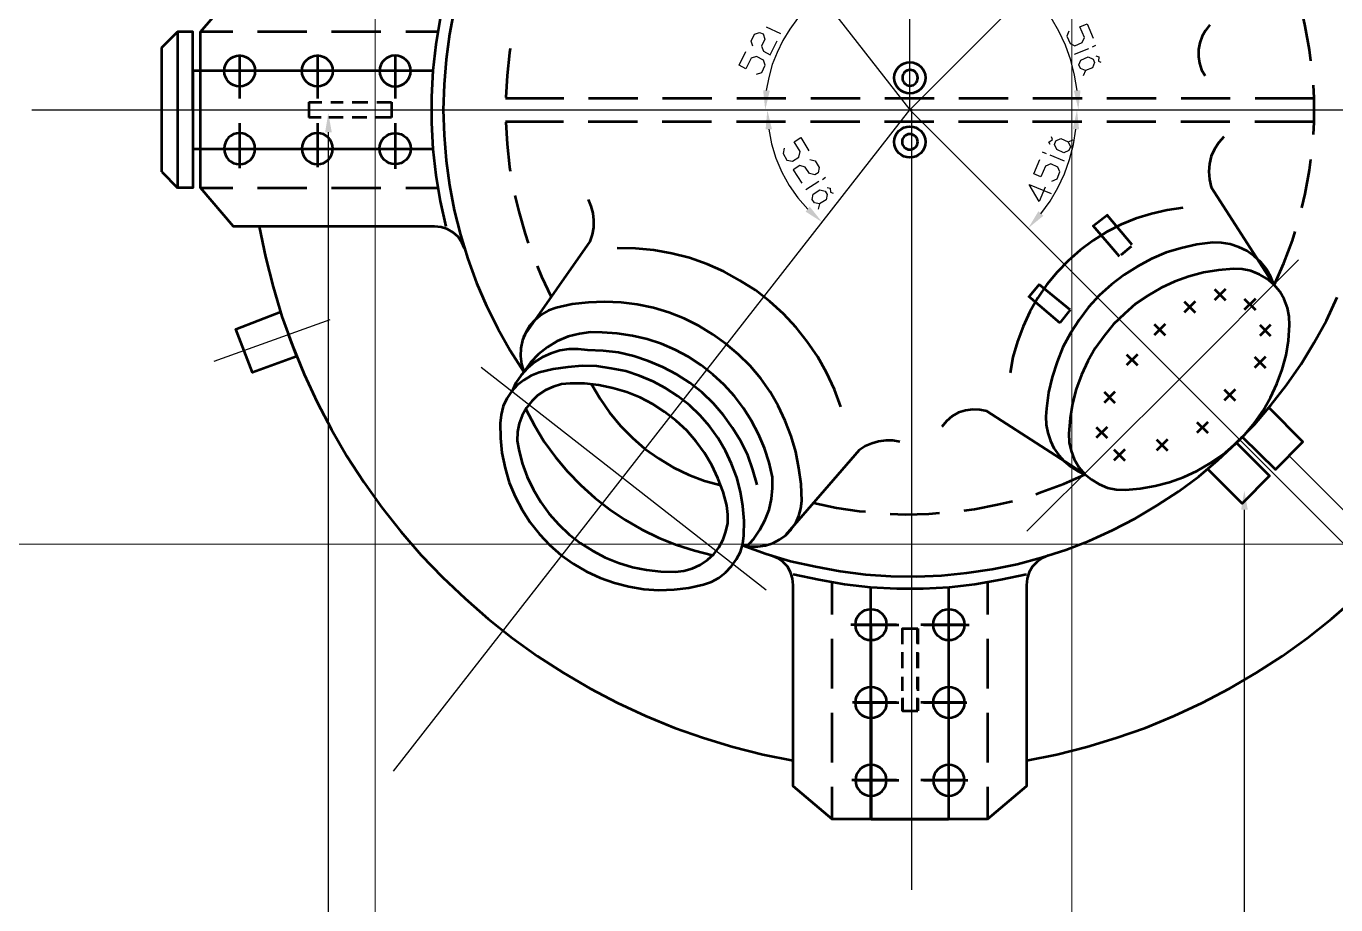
# Model space of a CAD drawing. Header units: millimetres. Extents: x 0 to 841, y 0 to 1189.
# Drawn here: x 126.1 to 284.2, y 75.4 to 181.4 of the extents above; entities that cross this region are included whole.
import ezdxf

# ---------------------------------------------------------------- set-up
doc = ezdxf.new("R2010")
doc.units = ezdxf.units.MM
doc.layers.add('C00-00-00', color=7, linetype='Continuous')
doc.layers.add('CBF-BF-BF', color=7, linetype='Continuous', true_color=0xbfbfbf)
doc.layers.add('CFF-00-00', color=1, linetype='Continuous', true_color=0xff0000)

msp = doc.modelspace()

# ---------------------------------------------------------------- hatches: boundary and pattern name
at = {"layer": 'C00-00-00'}
h = msp.add_hatch(color=256, dxfattribs=at)
h.dxf.hatch_style = 2
h.paths.add_polyline_path([(215.857667, 173.635106), (215.053333, 173.677439), (215.307333, 171.306772)])
h = msp.add_hatch(color=256, dxfattribs=at)
h.dxf.hatch_style = 2
h.paths.add_polyline_path([(253.365, 173.677439), (252.560667, 173.635106), (253.111, 171.306772)])
h = msp.add_hatch(color=256, dxfattribs=at)
h.dxf.hatch_style = 2
h.paths.add_polyline_path([(162.179, 168.597439), (162.56, 170.925772), (162.983333, 168.597439)])
h = msp.add_hatch(color=256, dxfattribs=at)
h.dxf.hatch_style = 2
h.paths.add_polyline_path([(215.349667, 168.936106), (216.111667, 168.978439), (215.561333, 171.306772)])
h = msp.add_hatch(color=256, dxfattribs=at)
h.dxf.hatch_style = 2
h.paths.add_polyline_path([(252.433667, 168.978439), (253.195667, 168.936106), (252.941667, 171.306772)])
h = msp.add_hatch(color=256, dxfattribs=at)
h.dxf.hatch_style = 2
h.paths.add_polyline_path([(220.683667, 159.622772), (220.175667, 159.030106), (222.165333, 157.760106)])
h = msp.add_hatch(color=256, dxfattribs=at)
h.dxf.hatch_style = 2
h.paths.add_polyline_path([(248.877667, 158.522106), (248.285, 159.072439), (247.057333, 157.040439)])
h = msp.add_hatch(color=256, dxfattribs=at)
h.dxf.hatch_style = 2
h.paths.add_polyline_path([(272.753667, 123.046772), (273.134667, 125.375106), (273.558, 123.046772)])

# ---------------------------------------------------------------- linework, layer by layer
at = {"layer": 'C00-00-00', "lineweight": 25}
for points in [[(164.380333, 258.850694), (198.077667, 215.670694), (232.748667, 171.305361)], [(170.434, 91.507028), (232.748667, 171.305361), (301.752, 240.308694)], [(220.260333, 183.497361), (219.202, 182.312028), (218.270667, 181.042028), (217.424, 179.687361), (216.746667, 178.248028), (216.154, 176.766361), (215.730667, 175.200028), (215.434333, 173.633694)], [(252.941667, 173.633694), (252.645333, 175.496361), (252.179667, 177.316694), (251.544667, 179.094694), (250.740333, 180.788028), (249.809, 182.396694), (248.708333, 183.920694)], [(213.825667, 179.010028), (213.614, 179.602694), (213.995, 180.449361), (214.63, 180.661028), (215.053333, 180.491694), (215.265, 179.856694), (214.841667, 179.010028), (215.095667, 178.375028), (215.9, 177.951694), (216.746667, 179.645028)], [(251.968, 180.788028), (251.714, 180.195361), (252.095, 179.306361), (252.687667, 179.052361), (253.576667, 179.433361), (253.830667, 180.026028), (253.280333, 181.338361), (254.169333, 181.677028), (254.889, 179.941361)], [(214.249, 175.623361), (214.884, 175.835028), (215.307333, 176.681694), (215.095667, 177.316694), (214.249, 177.740028), (213.614, 177.528361), (212.979, 176.258361), (212.174667, 176.681694), (212.979, 178.332694)], [(255.227667, 177.824694), (255.566333, 177.697694), (255.524, 177.189694), (255.820333, 177.062694)], [(253.957667, 176.046694), (253.703667, 175.411694)], [(126.788333, 171.305361), (348.869, 171.305361)], [(232.748667, 171.305361), (353.610333, 171.305361)], [(232.748667, 171.305361), (318.516, 85.580361)], [(162.56, 168.596028), (162.56, 58.021361), (233.595333, 58.021361)], [(215.730667, 168.977028), (216.069333, 167.199028), (216.577333, 165.463361), (217.297, 163.770028), (218.186, 162.161361), (219.244333, 160.679694), (220.429667, 159.325028)], [(217.593333, 166.691028), (217.466333, 166.056028), (217.932, 165.251694), (218.609333, 165.124694), (219.371333, 165.590361), (219.540667, 166.267694), (218.778667, 167.453028), (219.583, 167.961028), (220.556667, 166.352361)], [(248.581333, 158.774694), (249.682, 160.298694), (250.613333, 161.907361), (251.417667, 163.600694), (252.052667, 165.336361), (252.518333, 167.114361), (252.814667, 168.977028)], [(249.682, 167.114361), (249.555, 167.410694), (249.978333, 167.749361), (249.851333, 168.045694)], [(251.883333, 167.453028), (252.476, 167.707028)], [(220.683667, 165.336361), (221.318667, 165.167028), (221.826667, 164.362694), (221.699667, 163.727694), (221.276333, 163.473694), (220.641333, 163.643028), (220.133333, 164.405028), (219.498333, 164.574361), (218.694, 164.066361), (219.71, 162.457694)], [(249.893667, 162.711694), (250.528667, 162.965694), (250.867333, 163.812361), (250.613333, 164.405028), (249.766667, 164.786028), (249.131667, 164.532028), (248.581333, 163.219694), (247.734667, 163.600694), (248.454333, 165.336361)], [(222.800333, 161.949694), (223.139, 161.865028), (223.181333, 161.357028), (223.52, 161.272361)], [(249.089333, 161.992028), (248.369667, 160.256361), (247.184333, 162.288361), (249.809, 161.230028)], [(221.869, 159.960028), (221.699667, 159.325028)], [(279.696333, 153.229028), (265.303, 138.793361), (246.888, 120.463028)], [(162.729333, 145.990028), (148.759333, 140.952361)], [(181.017333, 140.275028), (215.434333, 113.393361)], [(278.553333, 129.564694), (303.699333, 104.418694)], [(273.134667, 123.045361), (273.134667, 58.106028), (309.964667, 58.106028)]]:
    msp.add_lwpolyline(points, dxfattribs=at)
at = {"layer": 'C00-00-00', "lineweight": 53}
for points in [[(186.182, 202.928361), (184.531, 200.346028), (183.007, 197.721361), (181.652333, 194.969694), (180.467, 192.175694), (179.408667, 189.297028), (178.519667, 186.376028), (177.757667, 183.412694), (177.207333, 180.449361), (176.784, 177.401361), (176.53, 174.353361), (176.445333, 171.305361), (176.53, 168.257361), (176.784, 165.209361), (177.207333, 162.203694), (177.757667, 159.198028), (178.519667, 156.234694), (179.408667, 153.313694), (180.467, 150.435028), (181.652333, 147.641028), (183.007, 144.931694), (184.531, 142.264694), (186.182, 139.682361)], [(186.182, 202.928361), (184.531, 200.346028), (183.007, 197.721361), (181.652333, 194.969694), (180.467, 192.175694), (179.408667, 189.297028), (178.519667, 186.376028), (177.757667, 183.412694), (177.207333, 180.449361), (176.784, 177.401361), (176.53, 174.353361), (176.445333, 171.305361), (176.53, 168.257361), (176.784, 165.209361), (177.207333, 162.203694), (177.757667, 159.198028), (178.519667, 156.234694), (179.408667, 153.313694), (180.467, 150.435028), (181.652333, 147.641028), (183.007, 144.931694), (184.531, 142.264694), (186.182, 139.682361)], [(178.985333, 154.583694), (178.689, 155.303361), (178.223333, 155.980694), (177.630667, 156.488694), (176.953333, 156.912028), (176.191333, 157.166028), (175.387, 157.250694), (151.13, 157.250694), (147.150667, 161.907361), (147.150667, 180.703361), (151.13, 185.402361)], [(176.741667, 185.402361), (176.064333, 182.312028), (175.556333, 179.179361), (175.175333, 176.046694), (175.006, 172.871694), (175.006, 169.739028), (175.175333, 166.564028), (175.556333, 163.431361), (176.064333, 160.298694), (176.741667, 157.250694)], [(281.178, 177.232028), (281.008667, 178.544361), (280.500667, 181.423028), (280.119667, 183.116361)], [(146.219333, 171.305361), (146.219333, 180.703361), (144.356667, 180.703361), (144.356667, 161.907361)], [(146.219333, 180.703361), (144.356667, 180.703361), (144.356667, 178.840694)], [(151.045333, 180.703361), (147.150667, 180.703361)], [(268.986, 181.550028), (268.435667, 180.872694), (268.054667, 180.195361), (267.758333, 179.391028), (267.589, 178.586694), (267.589, 177.740028), (267.716, 176.935694), (267.97, 176.131361), (268.393333, 175.411694)], [(142.451667, 163.812361), (142.451667, 178.840694)], [(184.531, 178.713694), (184.446333, 178.205694), (184.15, 175.454028), (183.980667, 172.787028)], [(161.247667, 177.994028), (161.247667, 172.660028)], [(147.150667, 176.004361), (146.219333, 176.004361), (146.219333, 166.606361), (147.150667, 166.606361)], [(281.474333, 168.342028), (281.559, 169.823694), (281.559, 172.744694), (281.474333, 174.268694)], [(274.447, 172.702361), (281.474333, 172.702361)], [(183.980667, 169.823694), (184.15, 167.156694), (184.446333, 164.447361), (184.531, 163.897028)], [(274.404667, 169.908361), (281.389667, 169.908361)], [(270.679333, 168.045694), (270.044333, 167.368361), (269.536333, 166.564028), (269.155333, 165.717361), (268.943667, 164.786028), (268.859, 163.854694), (268.943667, 162.923361), (269.155333, 161.992028)], [(146.219333, 166.606361), (146.219333, 161.907361), (144.356667, 161.907361)], [(280.077333, 159.494361), (280.500667, 161.187694), (281.008667, 164.024028), (281.178, 165.336361)], [(171.915667, 161.907361), (175.768, 161.907361)], [(185.081333, 160.976028), (185.547, 159.028694), (186.309, 156.361694), (186.69, 155.218694)], [(186.139667, 143.915694), (194.183, 155.430361), (194.437, 156.277028), (194.606333, 157.123694), (194.606333, 158.012694), (194.521667, 158.859361), (194.31, 159.706028), (193.971333, 160.510361)], [(265.726333, 159.494361), (263.821333, 159.198028), (261.916333, 158.774694), (260.053667, 158.182028), (258.275667, 157.462361), (256.54, 156.573361), (254.889, 155.557361), (253.322667, 154.372028), (251.883333, 153.102028), (250.528667, 151.705028), (249.301, 150.223361), (248.200333, 148.614694), (247.226667, 146.921361), (246.422333, 145.185694), (245.745, 143.365361), (245.194667, 141.460361), (244.856, 139.555361)], [(258.064, 153.610028), (254.889, 157.293028), (256.667, 158.690028)], [(154.220333, 157.250694), (154.982333, 153.567694), (155.913667, 149.969361), (156.972, 146.371028), (158.242, 142.857361), (159.639, 139.428361), (161.205333, 136.041694), (162.941, 132.739694), (164.803667, 129.522361), (166.835667, 126.389694), (169.037, 123.341694), (171.323, 120.420694), (173.778333, 117.584361), (176.360667, 114.917361), (179.07, 112.335028), (181.864, 109.879694), (184.785, 107.551361), (187.833, 105.392361), (190.965667, 103.360361), (194.183, 101.497694), (197.485, 99.762028), (200.871667, 98.195694), (204.343, 96.756361), (207.856667, 95.528694), (211.412667, 94.428028), (215.011, 93.539028), (218.694, 92.777028)], [(276.733, 150.138694), (277.918333, 152.805694), (278.934333, 155.557361), (279.273, 156.615694)], [(269.324667, 155.303361), (267.419667, 155.049361), (265.514667, 154.626028), (263.694333, 154.075694), (261.916333, 153.313694), (260.223, 152.424694), (258.614333, 151.408694), (257.090333, 150.223361), (255.651, 148.953361), (254.338667, 147.514028), (253.195667, 145.990028), (252.137333, 144.381361), (251.248333, 142.688028), (250.528667, 140.910028), (249.936, 139.047361), (249.512667, 137.184694), (249.258667, 135.279694)], [(276.733, 150.138694), (276.352, 151.154694), (275.801667, 152.086028), (275.124333, 152.932694), (274.32, 153.652361), (273.431, 154.287361), (272.457333, 154.753028), (271.441333, 155.091694), (270.383, 155.261028), (269.324667, 155.303361)], [(224.451333, 135.491361), (223.647, 137.565694), (222.715667, 139.597694), (221.657333, 141.502694), (220.387333, 143.365361), (219.032667, 145.058694), (217.508667, 146.709694), (215.857667, 148.191361), (214.122, 149.546028), (212.259333, 150.731361), (210.312, 151.789694), (208.28, 152.678694), (206.163333, 153.440694), (204.046667, 153.991028), (201.845333, 154.372028), (199.644, 154.583694), (197.442667, 154.626028)], [(187.790667, 152.467028), (188.298667, 151.197028), (189.484, 148.741694)], [(271.822333, 152.128361), (270.002, 151.959028), (268.224, 151.662694), (266.446, 151.197028), (264.752667, 150.604361), (263.101667, 149.842361), (261.535333, 148.911028), (260.011333, 147.895028), (258.656667, 146.709694), (257.344333, 145.439694), (256.201333, 144.042694), (255.143, 142.561028), (254.254, 140.994694), (253.492, 139.343694), (252.857, 137.608028), (252.391333, 135.872361), (252.095, 134.094361), (251.968, 132.274028)], [(258.783667, 125.458361), (260.561667, 125.627694), (262.382, 125.924028), (264.117667, 126.389694), (265.811, 126.982361), (267.462, 127.744361), (269.028333, 128.675694), (270.552333, 129.691694), (271.907, 130.877028), (273.219333, 132.147028), (274.362333, 133.544028), (275.420667, 135.025694), (276.309667, 136.592028), (277.071667, 138.243028), (277.706667, 139.978694), (278.172333, 141.714361), (278.468667, 143.492361), (278.595667, 145.312694), (278.553333, 146.371028), (278.341667, 147.429361), (277.960667, 148.445361), (277.410333, 149.376694), (276.690667, 150.223361), (275.886333, 150.900694), (274.955, 151.451028), (273.939, 151.874361), (272.880667, 152.086028), (271.822333, 152.128361)], [(212.513333, 118.769694), (215.434333, 117.753694), (218.355333, 116.864694), (221.361, 116.187361), (224.366667, 115.637028), (227.414667, 115.256028), (230.462667, 115.044361), (233.553, 115.002028), (236.601, 115.129028), (239.649, 115.425361), (242.697, 115.891028), (245.702667, 116.483694), (248.666, 117.288028), (251.587, 118.219361), (254.423333, 119.320028), (257.217333, 120.590028), (259.969, 121.987028), (262.593667, 123.553361), (265.176, 125.246694), (267.631333, 127.067028), (269.959667, 129.056694), (272.203333, 131.131028), (274.362333, 133.332361), (276.352, 135.660694), (278.214667, 138.073694), (279.992667, 140.613694), (281.559, 143.238361), (283.040667, 145.905361), (284.353, 148.699361)], [(212.513333, 118.769694), (215.434333, 117.753694), (218.355333, 116.864694), (221.361, 116.187361), (224.366667, 115.637028), (227.414667, 115.256028), (230.462667, 115.044361), (233.553, 115.002028), (236.601, 115.129028), (239.649, 115.425361), (242.697, 115.891028), (245.702667, 116.483694), (248.666, 117.288028), (251.587, 118.219361), (254.423333, 119.320028), (257.217333, 120.590028), (259.969, 121.987028), (262.593667, 123.553361), (265.176, 125.246694), (267.631333, 127.067028), (269.959667, 129.056694), (272.203333, 131.131028), (274.362333, 133.332361), (276.352, 135.660694), (278.214667, 138.073694), (279.992667, 140.613694), (281.559, 143.238361), (283.040667, 145.905361), (284.353, 148.699361)], [(190.076667, 147.429361), (189.145333, 147.090694), (188.298667, 146.625028), (187.536667, 145.990028), (186.901667, 145.270361), (186.393667, 144.423694), (186.012667, 143.534694), (185.801, 142.561028), (185.758667, 141.587361), (185.885667, 140.613694), (186.182, 139.682361)], [(219.71, 124.146028), (219.625333, 126.135694), (219.371333, 128.083028), (218.990333, 130.030361), (218.44, 131.935361), (217.720333, 133.798028), (216.873667, 135.576028), (215.9, 137.269361), (214.757, 138.878028), (213.487, 140.402028), (212.09, 141.799028), (210.566, 143.069028), (208.999667, 144.212028), (207.306333, 145.228028), (205.528333, 146.117028), (203.665667, 146.836694), (201.803, 147.429361), (199.855667, 147.810361), (197.908333, 148.064361), (195.918667, 148.149028), (193.971333, 148.064361), (191.981667, 147.852694), (190.076667, 147.429361)], [(157.734, 144.212028), (158.707667, 141.545028), (153.416, 139.597694), (151.384, 144.847028), (156.802667, 146.921361)], [(195.622333, 144.423694), (194.225333, 144.466028), (192.870667, 144.296694), (191.516, 143.958028), (190.203667, 143.407694), (189.018333, 142.688028), (187.917667, 141.841361), (186.986333, 140.825361), (186.182, 139.682361)], [(216.196333, 126.982361), (215.773, 128.760361), (215.222667, 130.496028), (214.503, 132.189361), (213.656333, 133.798028), (212.682667, 135.322028), (211.582, 136.761361), (210.354333, 138.116028), (208.999667, 139.386028), (207.560333, 140.486694), (206.036333, 141.502694), (204.427667, 142.349361), (202.776667, 143.069028), (201.041, 143.619361), (199.263, 144.042694), (197.442667, 144.339028), (195.622333, 144.423694)], [(193.844333, 142.307028), (192.743667, 142.434028), (191.600667, 142.434028), (190.5, 142.264694), (189.441667, 141.926028), (188.425667, 141.460361), (187.452, 140.867694), (186.605333, 140.148028), (185.843333, 139.301361), (185.208333, 138.370028), (184.742667, 137.354028)], [(214.333667, 126.051028), (213.825667, 127.871361), (213.190667, 129.649361), (212.344, 131.342694), (211.370333, 132.951361), (210.269667, 134.475361), (209.042, 135.872361), (207.687333, 137.184694), (206.205667, 138.370028), (204.639333, 139.386028), (202.946, 140.275028), (201.210333, 140.994694), (199.432333, 141.587361), (197.612, 142.010694), (195.749333, 142.222361), (193.844333, 142.307028)], [(188.002333, 139.597694), (187.028667, 139.216694), (186.182, 138.708694), (185.377667, 138.073694), (184.658, 137.311694), (184.107667, 136.465028), (183.684333, 135.533694), (183.430333, 134.517694), (183.303333, 133.501694)], [(212.725, 119.955028), (212.767333, 121.733028), (212.598, 123.468694), (212.301667, 125.204361), (211.878333, 126.940028), (211.243333, 128.591028), (210.523667, 130.157361), (209.634667, 131.681361), (208.576333, 133.120694), (207.433333, 134.433028), (206.163333, 135.660694), (204.766333, 136.761361), (203.284667, 137.735028), (201.760667, 138.539361), (200.109667, 139.216694), (198.458667, 139.767028), (196.723, 140.105694), (194.987333, 140.359694), (193.209333, 140.402028), (191.473667, 140.275028), (189.695667, 140.021028), (188.002333, 139.597694)], [(210.650667, 123.553361), (210.227333, 125.204361), (209.592333, 126.855361), (208.872667, 128.421694), (207.983667, 129.903361), (206.967667, 131.300361), (205.824667, 132.612694), (204.554667, 133.798028), (203.157667, 134.856361), (201.718333, 135.787694), (200.194333, 136.592028), (198.585667, 137.227028), (196.892333, 137.735028), (195.199, 138.073694), (193.505667, 138.285361), (191.77, 138.285361), (190.711667, 138.200694), (189.695667, 137.904361), (188.764333, 137.481028), (187.875333, 136.888361), (187.113333, 136.168694), (186.478333, 135.364361), (185.970333, 134.433028), (185.589333, 133.459361), (185.42, 132.443361), (185.377667, 131.385028), (185.547, 130.326694)], [(194.352333, 138.200694), (195.368333, 136.422694), (196.511333, 134.771694), (197.823667, 133.163028), (199.263, 131.723694), (200.787, 130.411361), (202.480333, 129.226028), (204.216, 128.167694), (206.078667, 127.278694), (207.983667, 126.559028), (209.931, 126.008694)], [(186.393667, 135.195028), (187.452, 133.205361), (188.637333, 131.258028), (189.992, 129.395361), (191.431333, 127.659694), (193.04, 126.008694), (194.733333, 124.484694), (196.553667, 123.087694), (198.416333, 121.817694), (200.406, 120.674694), (202.480333, 119.658694), (204.597, 118.812028), (206.756, 118.134694), (208.957333, 117.584361)], [(242.062, 134.941028), (241.215333, 135.110361), (240.326333, 135.152694), (239.479667, 135.025694), (238.633, 134.771694), (237.871, 134.348361), (237.193667, 133.755694), (236.643333, 133.078361)], [(249.258667, 135.279694), (249.174, 134.306028), (249.216333, 133.290028), (249.428, 132.316361), (249.724333, 131.385028), (250.147667, 130.496028), (250.740333, 129.649361), (251.375333, 128.929694), (252.137333, 128.252361), (252.984, 127.744361), (253.873, 127.321028)], [(272.584333, 131.512028), (272.880667, 131.850694), (276.902333, 127.913694), (280.204333, 131.258028), (276.140333, 135.364361)], [(183.303333, 133.501694), (183.345667, 131.681361), (183.515, 129.903361), (183.896, 128.083028), (184.404, 126.347361), (185.123667, 124.654028), (185.970333, 123.045361), (186.944, 121.521361), (188.044667, 120.124361), (189.314667, 118.769694), (190.669333, 117.584361), (192.151, 116.526028), (193.717333, 115.594694), (195.368333, 114.832694), (197.104, 114.240028), (198.839667, 113.774361), (200.66, 113.478028), (202.480333, 113.351028), (204.300667, 113.435694), (206.078667, 113.647361), (207.856667, 114.028361)], [(231.563333, 131.258028), (230.716667, 131.427361), (229.87, 131.427361), (228.981, 131.300361), (228.176667, 131.046361), (227.372333, 130.707694), (226.652667, 130.242028), (217.762667, 119.997361)], [(251.968, 132.274028), (252.010333, 131.173361), (252.222, 130.157361), (252.603, 129.141361), (253.153333, 128.210028), (253.873, 127.363361), (254.677333, 126.686028), (255.608667, 126.135694), (256.624667, 125.712361), (257.683, 125.500694), (258.783667, 125.458361)], [(272.542, 131.427361), (272.203333, 131.131028), (276.182667, 127.151694), (272.880667, 123.807361), (268.732, 127.956028)], [(272.923, 131.808361), (272.584333, 131.512028)], [(185.547, 130.326694), (185.970333, 128.675694), (186.563, 127.024694), (187.325, 125.458361), (188.214, 123.976694), (189.23, 122.579694), (190.373, 121.267361), (191.643, 120.082028), (192.997667, 119.023694), (194.479333, 118.092361), (196.003333, 117.288028), (197.612, 116.653028), (199.263, 116.145028), (200.956333, 115.806361), (202.692, 115.594694), (204.427667, 115.552361), (205.486, 115.679361), (206.502, 115.975694), (207.433333, 116.399028), (208.322333, 116.991694), (209.084333, 117.711361), (209.719333, 118.515694), (210.227333, 119.447028), (210.566, 120.420694), (210.777667, 121.436694), (210.777667, 122.495028), (210.650667, 123.553361)], [(213.021333, 118.558028), (213.910333, 119.531694), (214.672333, 120.632361), (215.307333, 121.817694), (215.773, 123.045361), (216.069333, 124.357694), (216.196333, 125.670028), (216.196333, 126.982361)], [(247.988667, 124.950361), (248.708333, 125.204361), (251.333, 126.178028), (253.873, 127.321028)], [(212.555667, 118.769694), (213.444667, 118.600361), (214.418333, 118.600361), (215.349667, 118.727361), (216.238667, 119.023694), (217.043, 119.447028), (217.805, 119.997361), (218.44, 120.674694), (218.990333, 121.479028), (219.371333, 122.325694), (219.583, 123.214694), (219.71, 124.146028)], [(221.149333, 123.892028), (223.901, 123.299361), (226.652667, 122.876028), (227.414667, 122.833694)], [(239.310333, 122.960694), (240.580333, 123.130028), (243.332, 123.680361), (245.152333, 124.103694)], [(230.378, 122.579694), (232.240667, 122.495028), (235.034667, 122.579694), (236.347, 122.664361)], [(207.856667, 114.028361), (208.830333, 114.367028), (209.719333, 114.832694), (210.523667, 115.467694), (211.243333, 116.229694), (211.836, 117.076361), (212.301667, 117.965361), (212.598, 118.939028), (212.725, 119.955028)], [(218.694, 113.943694), (218.609333, 114.748028), (218.355333, 115.510028), (217.974333, 116.187361), (217.424, 116.780028), (216.789, 117.203361), (216.027, 117.542028)], [(249.470333, 117.542028), (248.750667, 117.203361), (248.115667, 116.780028), (247.565333, 116.187361), (247.184333, 115.510028), (246.930333, 114.748028), (246.845667, 113.943694)], [(218.694, 115.298361), (221.784333, 114.621028), (224.874667, 114.070694), (228.007333, 113.732028), (231.182333, 113.562694), (234.357333, 113.562694), (237.49, 113.732028), (240.622667, 114.070694), (243.755333, 114.621028), (246.845667, 115.298361)], [(218.694, 89.686694), (218.694, 113.943694)], [(223.393, 110.430028), (223.393, 114.324694)], [(246.845667, 92.777028), (250.486333, 93.539028), (254.127, 94.428028), (257.683, 95.528694), (261.196667, 96.756361), (264.668, 98.195694), (268.054667, 99.762028), (271.356667, 101.497694), (274.574, 103.360361), (277.706667, 105.392361), (280.712333, 107.551361), (283.675667, 109.879694), (286.469667, 112.335028)], [(231.859667, 106.916361), (231.859667, 108.736694), (232.875667, 108.736694)], [(228.092, 99.804361), (228.092, 90.406361), (228.092, 85.707361), (237.447667, 85.707361)], [(231.859667, 100.354694), (231.859667, 98.788361), (233.722333, 98.788361)], [(239.479667, 99.804361), (234.103333, 99.804361)], [(242.146667, 85.707361), (223.393, 85.707361), (218.694, 89.686694), (223.393, 85.707361)], [(242.146667, 89.602028), (242.146667, 85.707361)]]:
    msp.add_lwpolyline(points, dxfattribs=at)
at = {"layer": 'C00-00-00', "lineweight": 25}
for points in [[(253.365, 176.300694), (253.153333, 176.724028), (253.407333, 177.316694), (254.296333, 177.697694), (254.889, 177.443694), (255.058333, 177.020361), (254.804333, 176.385361), (253.957667, 176.046694)], [(252.137333, 166.860361), (251.968, 166.394694), (251.333, 166.140694), (250.486333, 166.521694), (250.232333, 167.114361), (250.401667, 167.580028), (250.994333, 167.834028), (251.883333, 167.453028)], [(221.234, 160.087028), (220.98, 160.510361), (221.107, 161.145361), (221.911333, 161.653361), (222.546333, 161.484028), (222.800333, 161.103028), (222.673333, 160.468028), (221.869, 159.960028)]]:
    msp.add_lwpolyline(points, close=True, dxfattribs=at)
at = {"layer": 'C00-00-00', "lineweight": 53}
msp.add_lwpolyline([(242.146667, 85.707361), (246.845667, 89.686694)], close=True, dxfattribs=at)
for centre, radius in [((151.849667, 176.004361), 1.862667), ((161.247667, 176.004361), 1.862667), ((232.769833, 175.178861), 1.883833), ((232.769833, 167.431861), 1.883833), ((170.6245, 166.627528), 1.883833), ((228.070833, 109.181194), 1.883833), ((228.070833, 109.181194), 1.883833), ((237.468833, 109.181194), 1.883833), ((237.468833, 109.181194), 1.883833), ((228.070833, 99.783194), 1.883833), ((228.070833, 99.783194), 1.883833), ((237.468833, 99.783194), 1.883833), ((237.468833, 99.783194), 1.883833)]:
    msp.add_circle(centre, radius, dxfattribs=at)
for centre, major_axis, ratio in [((170.6245, 176.004361), (1.883833, 0), 0.988764), ((232.791, 175.178861), (0, 0.9525), 0.977778), ((151.849667, 166.627528), (0, 1.883833), 0.988764), ((161.247667, 166.627528), (0, 1.883833), 0.988764), ((232.769833, 167.453028), (0.9525, 0), 0.977778), ((228.070833, 90.406361), (1.883833, 0), 0.988764), ((228.070833, 90.406361), (1.883833, 0), 0.988764), ((237.468833, 90.406361), (1.883833, 0), 0.988764), ((237.468833, 90.406361), (1.883833, 0), 0.988764)]:
    msp.add_ellipse(centre, major_axis=major_axis, ratio=ratio, start_param=0, end_param=6.283185, dxfattribs=at)
at = {"layer": 'C00-00-00', "lineweight": 25}
for points in [[(232.748667, 171.305361), (232.748667, 171.305361), (232.748667, 273.540361), (232.748667, 273.540361)], [(217.17, 180.491694), (217.17, 180.491694), (215.476667, 181.296028), (215.476667, 181.296028)], [(252.645333, 178.036361), (252.645333, 178.036361), (254.381, 178.713694), (254.381, 178.713694)], [(254.804333, 178.925361), (254.804333, 178.925361), (255.227667, 179.094694), (255.227667, 179.094694)], [(232.960333, 171.390028), (232.960333, 171.390028), (232.960333, 77.198361), (232.960333, 77.198361)], [(249.258667, 166.013694), (249.258667, 166.013694), (248.793, 166.183028), (248.793, 166.183028)], [(251.417667, 165.124694), (251.417667, 165.124694), (249.682, 165.844361), (249.682, 165.844361)], [(222.207667, 162.923361), (222.207667, 162.923361), (222.588667, 163.177361), (222.588667, 163.177361)], [(220.218, 161.695694), (220.218, 161.695694), (221.784333, 162.711694), (221.784333, 162.711694)]]:
    msp.add_open_spline(points, degree=3, dxfattribs=at)
at = {"layer": 'C00-00-00', "lineweight": 53}
for points in [[(142.451667, 178.840694), (142.451667, 178.840694), (144.356667, 180.703361), (144.356667, 180.703361)], [(159.977667, 180.703361), (159.977667, 180.703361), (154.008667, 180.703361), (154.008667, 180.703361)], [(168.91, 180.703361), (168.91, 180.703361), (162.941, 180.703361), (162.941, 180.703361)], [(175.768, 180.703361), (175.768, 180.703361), (171.915667, 180.703361), (171.915667, 180.703361)], [(151.849667, 177.994028), (151.849667, 177.994028), (151.849667, 172.660028), (151.849667, 172.660028)], [(170.645667, 177.994028), (170.645667, 177.994028), (170.645667, 172.660028), (170.645667, 172.660028)], [(175.175333, 176.004361), (175.175333, 176.004361), (147.150667, 176.004361), (147.150667, 176.004361)], [(183.938333, 172.702361), (183.938333, 172.702361), (191.008, 172.702361), (191.008, 172.702361)], [(193.971333, 172.702361), (193.971333, 172.702361), (199.940333, 172.702361), (199.940333, 172.702361)], [(202.903667, 172.702361), (202.903667, 172.702361), (208.872667, 172.702361), (208.872667, 172.702361)], [(211.878333, 172.702361), (211.878333, 172.702361), (217.805, 172.702361), (217.805, 172.702361)], [(220.810667, 172.702361), (220.810667, 172.702361), (226.779667, 172.702361), (226.779667, 172.702361)], [(229.743, 172.702361), (229.743, 172.702361), (235.712, 172.702361), (235.712, 172.702361)], [(238.675333, 172.702361), (238.675333, 172.702361), (244.644333, 172.702361), (244.644333, 172.702361)], [(247.607667, 172.702361), (247.607667, 172.702361), (253.576667, 172.702361), (253.576667, 172.702361)], [(256.54, 172.702361), (256.54, 172.702361), (262.509, 172.702361), (262.509, 172.702361)], [(265.514667, 172.702361), (265.514667, 172.702361), (271.441333, 172.702361), (271.441333, 172.702361)], [(160.231667, 172.236694), (160.231667, 172.236694), (161.798, 172.236694), (161.798, 172.236694)], [(160.231667, 172.236694), (160.231667, 172.236694), (160.231667, 170.374028), (160.231667, 170.374028)], [(162.856333, 172.236694), (162.856333, 172.236694), (164.338, 172.236694), (164.338, 172.236694)], [(165.438667, 172.236694), (165.438667, 172.236694), (167.343667, 172.236694), (167.343667, 172.236694)], [(168.402, 172.236694), (168.402, 172.236694), (170.18, 172.236694), (170.18, 172.236694)], [(170.18, 172.236694), (170.18, 172.236694), (170.18, 170.374028), (170.18, 170.374028)], [(151.849667, 169.696694), (151.849667, 169.696694), (151.849667, 164.278028), (151.849667, 164.278028)], [(161.713333, 170.374028), (161.713333, 170.374028), (160.231667, 170.374028), (160.231667, 170.374028)], [(161.247667, 169.696694), (161.247667, 169.696694), (161.247667, 164.405028), (161.247667, 164.405028)], [(164.338, 170.374028), (164.338, 170.374028), (162.644667, 170.374028), (162.644667, 170.374028)], [(167.216667, 170.374028), (167.216667, 170.374028), (165.438667, 170.374028), (165.438667, 170.374028)], [(170.18, 170.374028), (170.18, 170.374028), (168.275, 170.374028), (168.275, 170.374028)], [(170.645667, 169.696694), (170.645667, 169.696694), (170.645667, 164.193361), (170.645667, 164.193361)], [(183.938333, 169.908361), (183.938333, 169.908361), (190.965667, 169.908361), (190.965667, 169.908361)], [(193.929, 169.908361), (193.929, 169.908361), (199.898, 169.908361), (199.898, 169.908361)], [(202.861333, 169.908361), (202.861333, 169.908361), (208.830333, 169.908361), (208.830333, 169.908361)], [(211.836, 169.908361), (211.836, 169.908361), (217.762667, 169.908361), (217.762667, 169.908361)], [(220.768333, 169.908361), (220.768333, 169.908361), (226.737333, 169.908361), (226.737333, 169.908361)], [(229.700667, 169.908361), (229.700667, 169.908361), (235.669667, 169.908361), (235.669667, 169.908361)], [(238.633, 169.908361), (238.633, 169.908361), (244.602, 169.908361), (244.602, 169.908361)], [(247.565333, 169.908361), (247.565333, 169.908361), (253.534333, 169.908361), (253.534333, 169.908361)], [(256.54, 169.908361), (256.54, 169.908361), (262.466667, 169.908361), (262.466667, 169.908361)], [(265.472333, 169.908361), (265.472333, 169.908361), (271.399, 169.908361), (271.399, 169.908361)], [(147.150667, 166.606361), (147.150667, 166.606361), (175.175333, 166.606361), (175.175333, 166.606361)], [(142.451667, 163.812361), (142.451667, 163.812361), (144.356667, 161.907361), (144.356667, 161.907361)], [(147.150667, 161.907361), (147.150667, 161.907361), (151.045333, 161.907361), (151.045333, 161.907361)], [(154.008667, 161.907361), (154.008667, 161.907361), (159.977667, 161.907361), (159.977667, 161.907361)], [(162.941, 161.907361), (162.941, 161.907361), (168.91, 161.907361), (168.91, 161.907361)], [(276.733, 150.138694), (276.733, 150.138694), (269.155333, 161.992028), (269.155333, 161.992028)], [(259.588, 155.007028), (259.588, 155.007028), (256.582333, 158.605361), (256.582333, 158.605361)], [(259.461, 154.837694), (259.461, 154.837694), (258.233333, 153.779361), (258.233333, 153.779361)], [(248.369667, 150.223361), (248.369667, 150.223361), (247.184333, 148.784028), (247.184333, 148.784028)], [(252.095, 147.175361), (252.095, 147.175361), (248.369667, 150.223361), (248.369667, 150.223361)], [(247.057333, 148.868694), (247.057333, 148.868694), (250.867333, 145.609028), (250.867333, 145.609028)], [(270.848667, 149.673028), (270.848667, 149.673028), (269.536333, 148.360694), (269.536333, 148.360694)], [(269.536333, 149.673028), (269.536333, 149.673028), (270.848667, 148.360694), (270.848667, 148.360694)], [(252.095, 147.175361), (252.095, 147.175361), (250.867333, 145.609028), (250.867333, 145.609028)], [(267.208, 148.191361), (267.208, 148.191361), (265.895667, 146.836694), (265.895667, 146.836694)], [(265.895667, 148.191361), (265.895667, 148.191361), (267.208, 146.836694), (267.208, 146.836694)], [(274.489333, 148.487694), (274.489333, 148.487694), (273.134667, 147.175361), (273.134667, 147.175361)], [(273.134667, 148.487694), (273.134667, 148.487694), (274.489333, 147.175361), (274.489333, 147.175361)], [(263.567333, 145.439694), (263.567333, 145.439694), (262.255, 144.127361), (262.255, 144.127361)], [(262.255, 145.439694), (262.255, 145.439694), (263.567333, 144.127361), (263.567333, 144.127361)], [(276.309667, 145.355028), (276.309667, 145.355028), (274.997333, 144.042694), (274.997333, 144.042694)], [(274.997333, 145.355028), (274.997333, 145.355028), (276.309667, 144.042694), (276.309667, 144.042694)], [(260.223, 141.799028), (260.223, 141.799028), (258.910667, 140.486694), (258.910667, 140.486694)], [(258.910667, 141.799028), (258.910667, 141.799028), (260.223, 140.486694), (260.223, 140.486694)], [(275.674667, 141.502694), (275.674667, 141.502694), (274.362333, 140.190361), (274.362333, 140.190361)], [(274.362333, 141.502694), (274.362333, 141.502694), (275.674667, 140.190361), (275.674667, 140.190361)], [(272.034, 137.565694), (272.034, 137.565694), (270.721667, 136.253361), (270.721667, 136.253361)], [(270.721667, 137.565694), (270.721667, 137.565694), (272.034, 136.253361), (272.034, 136.253361)], [(257.513667, 137.269361), (257.513667, 137.269361), (256.201333, 135.957028), (256.201333, 135.957028)], [(256.201333, 137.269361), (256.201333, 137.269361), (257.513667, 135.957028), (257.513667, 135.957028)], [(253.915333, 127.321028), (253.915333, 127.321028), (242.062, 134.941028), (242.062, 134.941028)], [(256.582333, 133.036028), (256.582333, 133.036028), (255.27, 131.723694), (255.27, 131.723694)], [(255.27, 133.036028), (255.27, 133.036028), (256.582333, 131.723694), (256.582333, 131.723694)], [(268.732, 133.628694), (268.732, 133.628694), (267.419667, 132.316361), (267.419667, 132.316361)], [(267.419667, 133.628694), (267.419667, 133.628694), (268.732, 132.316361), (268.732, 132.316361)], [(263.863667, 131.512028), (263.863667, 131.512028), (262.551333, 130.199694), (262.551333, 130.199694)], [(262.551333, 131.512028), (262.551333, 131.512028), (263.863667, 130.199694), (263.863667, 130.199694)], [(258.699, 130.326694), (258.699, 130.326694), (257.386667, 129.014361), (257.386667, 129.014361)], [(257.386667, 130.326694), (257.386667, 130.326694), (258.699, 129.014361), (258.699, 129.014361)], [(242.146667, 114.324694), (242.146667, 114.324694), (242.146667, 110.430028), (242.146667, 110.430028)], [(246.845667, 113.943694), (246.845667, 113.943694), (246.845667, 89.686694), (246.845667, 89.686694)], [(228.049667, 85.707361), (228.049667, 85.707361), (228.049667, 113.732028), (228.049667, 113.732028)], [(237.447667, 113.732028), (237.447667, 113.732028), (237.447667, 85.707361), (237.447667, 85.707361)], [(231.14, 109.160028), (231.14, 109.160028), (225.636667, 109.160028), (225.636667, 109.160028)], [(226.06, 109.160028), (226.06, 109.160028), (231.436333, 109.160028), (231.436333, 109.160028)], [(228.092, 99.804361), (228.092, 99.804361), (228.092, 109.160028), (228.092, 109.160028)], [(239.479667, 109.160028), (239.479667, 109.160028), (234.103333, 109.160028), (234.103333, 109.160028)], [(234.399667, 109.160028), (234.399667, 109.160028), (239.903, 109.160028), (239.903, 109.160028)], [(231.817333, 108.736694), (231.817333, 108.736694), (231.817333, 106.831694), (231.817333, 106.831694)], [(232.791, 108.736694), (232.791, 108.736694), (233.722333, 108.736694), (233.722333, 108.736694)], [(233.68, 106.916361), (233.68, 106.916361), (233.68, 108.736694), (233.68, 108.736694)], [(233.722333, 108.736694), (233.722333, 108.736694), (233.722333, 106.831694), (233.722333, 106.831694)], [(223.393, 101.497694), (223.393, 101.497694), (223.393, 107.466694), (223.393, 107.466694)], [(242.146667, 107.466694), (242.146667, 107.466694), (242.146667, 101.497694), (242.146667, 101.497694)], [(231.817333, 105.773361), (231.817333, 105.773361), (231.817333, 103.953028), (231.817333, 103.953028)], [(231.859667, 103.953028), (231.859667, 103.953028), (231.859667, 105.858028), (231.859667, 105.858028)], [(233.68, 103.953028), (233.68, 103.953028), (233.68, 105.858028), (233.68, 105.858028)], [(233.722333, 105.773361), (233.722333, 105.773361), (233.722333, 103.953028), (233.722333, 103.953028)], [(231.817333, 102.894694), (231.817333, 102.894694), (231.817333, 101.201361), (231.817333, 101.201361)], [(231.859667, 101.413028), (231.859667, 101.413028), (231.859667, 102.894694), (231.859667, 102.894694)], [(233.68, 101.413028), (233.68, 101.413028), (233.68, 102.894694), (233.68, 102.894694)], [(233.722333, 102.894694), (233.722333, 102.894694), (233.722333, 101.201361), (233.722333, 101.201361)], [(231.14, 99.804361), (231.14, 99.804361), (225.848333, 99.804361), (225.848333, 99.804361)], [(226.06, 99.804361), (226.06, 99.804361), (231.436333, 99.804361), (231.436333, 99.804361)], [(231.817333, 100.270028), (231.817333, 100.270028), (231.817333, 98.788361), (231.817333, 98.788361)], [(233.68, 98.788361), (233.68, 98.788361), (233.68, 100.354694), (233.68, 100.354694)], [(233.722333, 100.270028), (233.722333, 100.270028), (233.722333, 98.788361), (233.722333, 98.788361)], [(234.399667, 99.804361), (234.399667, 99.804361), (239.649, 99.804361), (239.649, 99.804361)], [(223.393, 92.565361), (223.393, 92.565361), (223.393, 98.534361), (223.393, 98.534361)], [(242.146667, 98.534361), (242.146667, 98.534361), (242.146667, 92.565361), (242.146667, 92.565361)], [(231.14, 90.406361), (231.14, 90.406361), (225.763667, 90.406361), (225.763667, 90.406361)], [(226.06, 90.406361), (226.06, 90.406361), (231.436333, 90.406361), (231.436333, 90.406361)], [(239.479667, 90.406361), (239.479667, 90.406361), (234.103333, 90.406361), (234.103333, 90.406361)], [(234.399667, 90.406361), (234.399667, 90.406361), (239.776, 90.406361), (239.776, 90.406361)], [(223.393, 85.707361), (223.393, 85.707361), (223.393, 89.602028), (223.393, 89.602028)], [(242.146667, 85.707361), (242.146667, 85.707361), (223.393, 85.707361), (223.393, 85.707361)]]:
    msp.add_open_spline(points, degree=3, dxfattribs=at)
at = {"layer": 'CBF-BF-BF', "lineweight": 9}
for points in [[(168.2, 0), (168.2, 1189.000035)], [(252.3, 0), (252.3, 1189.000035)], [(841.000001, 118.900003), (0, 118.900003)]]:
    msp.add_lwpolyline(points, dxfattribs=at)
at = {"layer": 'CFF-00-00', "lineweight": 53}
msp.add_lwpolyline([(232.748667, 171.305361), (232.960333, 171.390028)], dxfattribs=at)

doc.saveas('drawing.dxf')
